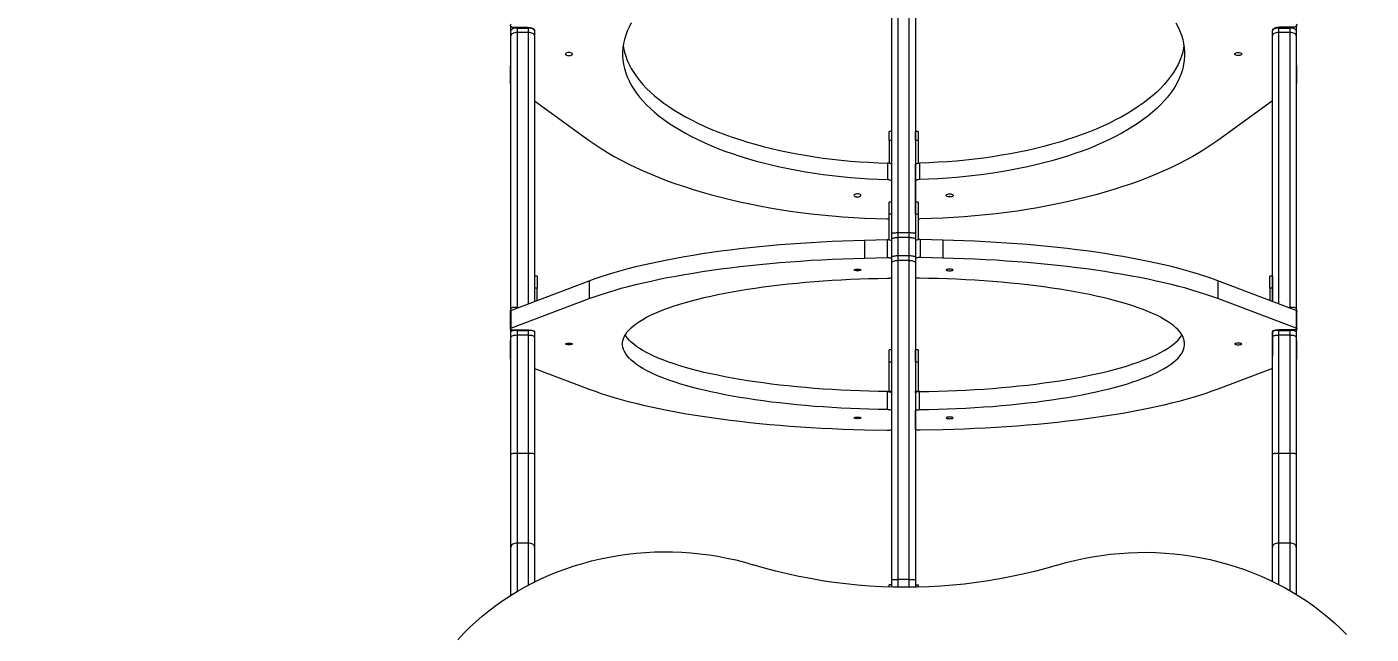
# Model space of a CAD drawing. Header units: millimetres. Extents: x -6006 to 5875, y -6399 to 6717.
# Drawn here: x -2040 to -510, y 1081 to 1773 of the extents above; entities that cross this region are included whole.
import ezdxf

# ---------------------------------------------------------------- set-up
doc = ezdxf.new("R2010")
doc.units = ezdxf.units.MM
for name, color, linetype in [('DIKOM_ОБЪЕКТ', 7, 'Continuous'), ('DIKOM_РАЗМЕР_ЗОНА', 7, 'Continuous'), ('DIKOM_РАЗМЕР_ОБЪЕКТА', 7, 'Continuous')]:
    doc.layers.add(name, color=color, linetype=linetype)
doc.styles.add('style1', font='arial.ttf', dxfattribs={"width": 0.8})
doc.dimstyles.new('1-50', dxfattribs={"dimtxt": 300, "dimasz": 200, "dimexe": 100, "dimexo": 0, "dimgap": 100, "dimtad": 0, "dimdec": 0, "dimtxsty": 'style1', "dimcen": 0, "dimclrd": 7, "dimclre": 7, "dimadec": 1, "dimazin": 2, "dimtfac": 1, "dimtdec": 0, "dimtmove": 1, "dimatfit": 3, "dimfxl": 0, "dimlwd": 25, "dimlwe": 18, "dimarcsym": 0})

# ---------------------------------------------------------------- blocks, each defined once
blk = doc.blocks.new('*D15')
at = {"layer": 'Defpoints', "color": 0, "transparency": 16777216}
for p in [(-4354.5, 4593), (3409.3, 4593), (-1328.6, -3571.9)]:
    blk.add_point(p, dxfattribs=at)
at = {"layer": 'DIKOM_РАЗМЕР_ОБЪЕКТА', "color": 7, "lineweight": 18, "transparency": 16777216}
for p, q in [((3409.3, 4593), (-4454.5, 4593)), ((-1328.6, -3571.9), (-4454.5, -3571.9))]:
    blk.add_line(p, q, dxfattribs=at)
at = {"layer": 'DIKOM_РАЗМЕР_ОБЪЕКТА', "color": 7, "lineweight": 25, "transparency": 16777216}
for p, q in [((-4354.5, 4393), (-4354.5, 968.7)), ((-4354.5, -3371.9), (-4354.5, 52.5))]:
    blk.add_line(p, q, dxfattribs=at)
at = {"layer": 'DIKOM_РАЗМЕР_ОБЪЕКТА', "color": 7, "transparency": 16777216}
for points in [[(-4387.8, 4393), (-4321.1, 4393), (-4354.5, 4593)], [(-4387.8, -3371.9), (-4321.1, -3371.9), (-4354.5, -3571.9)]]:
    blk.add_solid(points, dxfattribs=at)
at = {"layer": 'DIKOM_РАЗМЕР_ОБЪЕКТА', "color": 0, "transparency": 16777216, "insert": (-4354.5, 510.6), "char_height": 300, "attachment_point": 5, "rotation": 90, "style": 'style1'}
blk.add_mtext('8150', dxfattribs=at)
blk = doc.blocks.new('*D16')
at = {"layer": 'Defpoints', "color": 0, "transparency": 16777216}
for p in [(3934.6, 4272.9), (-3710.1, -291), (3934.6, -4791.6)]:
    blk.add_point(p, dxfattribs=at)
at = {"layer": 'DIKOM_РАЗМЕР_ОБЪЕКТА', "color": 7, "lineweight": 18, "transparency": 16777216}
for p, q in [((3934.6, 4272.9), (3934.6, -4891.6)), ((-3710.1, -291), (-3710.1, -4891.6))]:
    blk.add_line(p, q, dxfattribs=at)
at = {"layer": 'DIKOM_РАЗМЕР_ОБЪЕКТА', "color": 7, "lineweight": 25, "transparency": 16777216}
for p, q in [((-3510.1, -4791.6), (-1432.6, -4791.6)), ((3734.6, -4791.6), (-518.7, -4791.6))]:
    blk.add_line(p, q, dxfattribs=at)
at = {"layer": 'DIKOM_РАЗМЕР_ОБЪЕКТА', "color": 7, "transparency": 16777216}
for points in [[(-3510.1, -4758.3), (-3510.1, -4825), (-3710.1, -4791.6)], [(3734.6, -4758.3), (3734.6, -4825), (3934.6, -4791.6)]]:
    blk.add_solid(points, dxfattribs=at)
at = {"layer": 'DIKOM_РАЗМЕР_ОБЪЕКТА', "color": 0, "transparency": 16777216, "insert": (-975.7, -4791.6), "char_height": 300, "attachment_point": 5, "style": 'style1'}
blk.add_mtext('7650', dxfattribs=at)
blk = doc.blocks.new('*D14')
at = {"layer": 'Defpoints', "color": 0, "transparency": 16777216}
for p in [(3463.3, 6716.6), (-5809.5, -5571.9), (-1350.4, -5571.9)]:
    blk.add_point(p, dxfattribs=at)
at = {"layer": 'DIKOM_РАЗМЕР_ЗОНА', "color": 7, "lineweight": 18, "transparency": 16777216}
for p, q in [((3463.3, 6716.6), (-5909.5, 6716.6)), ((-1350.4, -5571.9), (-5909.5, -5571.9))]:
    blk.add_line(p, q, dxfattribs=at)
at = {"layer": 'DIKOM_РАЗМЕР_ЗОНА', "color": 7, "lineweight": 25, "transparency": 16777216}
for p, q in [((-5809.5, 6516.6), (-5809.5, 1149.1)), ((-5809.5, -5371.9), (-5809.5, 69.4))]:
    blk.add_line(p, q, dxfattribs=at)
at = {"layer": 'DIKOM_РАЗМЕР_ЗОНА', "color": 7, "transparency": 16777216}
for points in [[(-5842.8, 6516.6), (-5776.2, 6516.6), (-5809.5, 6716.6)], [(-5842.8, -5371.9), (-5776.2, -5371.9), (-5809.5, -5571.9)]]:
    blk.add_solid(points, dxfattribs=at)
at = {"layer": 'DIKOM_РАЗМЕР_ЗОНА', "color": 0, "transparency": 16777216, "insert": (-5809.5, 609.2), "char_height": 300, "attachment_point": 5, "rotation": 90, "style": 'style1'}
blk.add_mtext('12300', dxfattribs=at)
blk = doc.blocks.new('*D13')
at = {"layer": 'Defpoints', "color": 0, "transparency": 16777216}
for p in [(5874.9, 4901.6), (-5210.1, -1293.8), (5874.9, -6202.3)]:
    blk.add_point(p, dxfattribs=at)
at = {"layer": 'DIKOM_РАЗМЕР_ЗОНА', "color": 7, "lineweight": 18, "transparency": 16777216}
for p, q in [((5874.9, 4901.6), (5874.9, -6302.3)), ((-5210.1, -1293.8), (-5210.1, -6302.3))]:
    blk.add_line(p, q, dxfattribs=at)
at = {"layer": 'DIKOM_РАЗМЕР_ЗОНА', "color": 7, "lineweight": 25, "transparency": 16777216}
for p, q in [((-5010.1, -6202.3), (160.5, -6202.3)), ((5674.9, -6202.3), (1240.2, -6202.3))]:
    blk.add_line(p, q, dxfattribs=at)
at = {"layer": 'DIKOM_РАЗМЕР_ЗОНА', "color": 7, "transparency": 16777216}
for points in [[(-5010.1, -6169), (-5010.1, -6235.6), (-5210.1, -6202.3)], [(5674.9, -6169), (5674.9, -6235.6), (5874.9, -6202.3)]]:
    blk.add_solid(points, dxfattribs=at)
at = {"layer": 'DIKOM_РАЗМЕР_ЗОНА', "color": 0, "transparency": 16777216, "insert": (700.4, -6202.3), "char_height": 300, "attachment_point": 5, "style": 'style1'}
blk.add_mtext('11100', dxfattribs=at)

msp = doc.modelspace()

# ---------------------------------------------------------------- linework, layer by layer
at = {"layer": 'DIKOM_ОБЪЕКТ', "color": 7, "linetype": 'Continuous', "lineweight": 15}
for p, q in [((-1048.8, 1928.7), (-1048.8, 1538.4)), ((-1035.8, 1538.4), (-1035.8, 1928.7)), ((-1055.8, 1537.4), (-1055.8, 1925)), ((-1028.8, 1925), (-1028.8, 1537.4)), ((-1489.3, 1768), (-1489.3, 1773.1)), ((-1489.3, 1762.5), (-1489.3, 1768)), ((-1489.3, 1452.2), (-1489.3, 1762.5)), ((-1485.1, 1772.1), (-1470.3, 1772.1)), ((-1482.3, 1772.1), (-1482.3, 1771.1)), ((-1482.3, 1771.1), (-1482.3, 1766.1)), ((-1482.3, 1771.1), (-1469.3, 1771.1)), ((-1482.3, 1766.1), (-1482.3, 1453.3)), ((-1469.3, 1766.1), (-1482.3, 1766.1)), ((-1469.3, 1771.1), (-1469.3, 1772)), ((-1469.3, 1766.1), (-1469.3, 1771.1)), ((-1469.3, 1457.4), (-1469.3, 1766.1)), ((-1462.3, 1768), (-1462.3, 1762.5)), ((-1462.3, 1762.5), (-1462.3, 1460.1)), ((-622.4, 1768), (-622.4, 1768.5)), ((-622.4, 1714.8), (-622.4, 1768.5)), ((-622.4, 1762.5), (-622.4, 1768)), ((-622.4, 1460.1), (-622.4, 1762.5)), ((-615.4, 1772), (-615.4, 1771.1)), ((-615.4, 1771.1), (-615.4, 1766.1)), ((-615.4, 1771.1), (-602.4, 1771.1)), ((-602.4, 1766.1), (-615.4, 1766.1)), ((-615.4, 1766.1), (-615.4, 1457.4)), ((-599.6, 1772.1), (-614.4, 1772.1)), ((-602.4, 1771.1), (-602.4, 1772.1)), ((-602.4, 1766.1), (-602.4, 1771.1)), ((-602.4, 1453.3), (-602.4, 1766.1)), ((-595.4, 1773.1), (-595.4, 1768)), ((-595.4, 1768), (-595.4, 1762.5)), ((-595.4, 1762.5), (-595.4, 1452.2)), ((-1490.1, 1727.8), (-1490.1, 1709)), ((-594.6, 1709), (-594.6, 1727.8)), ((-1462.3, 1688.3), (-1400.1, 1643.2)), ((-622.4, 1688.3), (-684.6, 1643.2)), ((-1055.8, 1653.4), (-1058.8, 1653.4)), ((-1058.8, 1643.4), (-1058.8, 1653.4)), ((-1025.8, 1653.4), (-1028.8, 1653.4)), ((-1028.8, 1643.4), (-1028.8, 1653.4)), ((-1025.8, 1653.4), (-1025.8, 1643.4)), ((-1058.8, 1643.4), (-1058.8, 1617.4)), ((-1055.8, 1643.4), (-1058.8, 1643.4)), ((-1025.8, 1643.4), (-1028.8, 1643.4)), ((-1028.8, 1643.4), (-1028.8, 1615.3)), ((-1025.8, 1643.4), (-1025.8, 1617.4)), ((-1060.6, 1617.6), (-1060.6, 1598.8)), ((-1028.8, 1596.6), (-1028.8, 1615.3)), ((-1024.1, 1617.6), (-1024.1, 1598.8)), ((-1028.8, 1573.2), (-1028.8, 1596.6)), ((-1055.8, 1573.2), (-1058.8, 1573.2)), ((-1058.8, 1559.5), (-1058.8, 1573.2)), ((-1025.8, 1573.2), (-1028.8, 1573.2)), ((-1028.8, 1559.5), (-1028.8, 1573.2)), ((-1025.8, 1573.2), (-1025.8, 1559.5)), ((-1087, 1554.9), (-1061.1, 1554)), ((-1058.8, 1530.3), (-1058.8, 1559.5)), ((-1055.8, 1559.5), (-1058.8, 1559.5)), ((-1028.8, 1559.5), (-1028.8, 1529.2)), ((-1025.8, 1559.5), (-1028.8, 1559.5)), ((-1025.8, 1559.5), (-1025.8, 1530.3)), ((-997.7, 1554.9), (-1023.6, 1554)), ((-1087, 1529.9), (-1061.1, 1530.4)), ((-1061.1, 1530.4), (-1061.1, 1509.9)), ((-1055.8, 1531.2), (-1055.8, 1537.4)), ((-1055.8, 1510.6), (-1055.8, 1531.2)), ((-1048.8, 1538.4), (-1048.8, 1532.8)), ((-1048.8, 1538.4), (-1035.8, 1538.4)), ((-1048.8, 1532.8), (-1048.8, 1512.2)), ((-1035.8, 1532.8), (-1048.8, 1532.8)), ((-1035.8, 1532.8), (-1035.8, 1538.4)), ((-1035.8, 1512.2), (-1035.8, 1532.8)), ((-1028.8, 1537.4), (-1028.8, 1531.2)), ((-1028.8, 1531.2), (-1028.8, 1510.6)), ((-1023.6, 1530.4), (-1023.6, 1509.9)), ((-997.7, 1529.9), (-1023.6, 1530.4)), ((-1087, 1529.9), (-1087, 1509.5)), ((-1028.8, 1529.2), (-1028.8, 1508.8)), ((-997.7, 1529.9), (-997.7, 1509.5)), ((-1087, 1509.5), (-1061.1, 1509.9)), ((-1055.8, 1504.4), (-1055.8, 1510.6)), ((-1055.8, 1143.9), (-1055.8, 1504.4)), ((-1048.8, 1512.2), (-1048.8, 1506.7)), ((-1048.8, 1512.2), (-1035.8, 1512.2)), ((-1048.8, 1506.7), (-1048.8, 1143.6)), ((-1035.8, 1506.7), (-1048.8, 1506.7)), ((-1035.8, 1506.7), (-1035.8, 1512.2)), ((-1035.8, 1143.6), (-1035.8, 1506.7)), ((-1028.8, 1510.6), (-1028.8, 1504.4)), ((-1028.8, 1508.8), (-1028.8, 1487.7)), ((-1028.8, 1504.4), (-1028.8, 1143.9)), ((-997.7, 1509.5), (-1023.6, 1509.9)), ((-1459.3, 1489), (-1462.3, 1489)), ((-1459.3, 1489), (-1459.3, 1475.3)), ((-622.4, 1489), (-625.4, 1489)), ((-625.4, 1475.3), (-625.4, 1489)), ((-622.4, 1489), (-622.4, 1475.3)), ((-1489.3, 1449.9), (-1400.1, 1483.7)), ((-1459.3, 1475.3), (-1462.3, 1475.3)), ((-1459.3, 1461.2), (-1459.3, 1475.3)), ((-1400.1, 1483.7), (-1400.1, 1463.3)), ((-684.6, 1483.7), (-684.6, 1463.3)), ((-595.4, 1449.9), (-684.6, 1483.7)), ((-625.4, 1475.3), (-625.4, 1461.2)), ((-622.4, 1475.3), (-625.4, 1475.3)), ((-622.4, 1475.3), (-622.4, 1460.1)), ((-1489.3, 1429.5), (-1400.1, 1463.3)), ((-595.4, 1429.5), (-684.6, 1463.3)), ((-1490.1, 1449.2), (-1490.1, 1428.8)), ((-1489.3, 1449.9), (-1489.3, 1452.2)), ((-1489.3, 1449.9), (-1489.3, 1429.5)), ((-1482.3, 1453.3), (-1482.3, 1452.5)), ((-1482.3, 1453.3), (-1480.2, 1453.3)), ((-604.5, 1453.3), (-602.4, 1453.3)), ((-602.4, 1452.5), (-602.4, 1453.3)), ((-595.4, 1452.2), (-595.4, 1449.9)), ((-595.4, 1449.9), (-595.4, 1429.5)), ((-594.6, 1428.8), (-594.6, 1449.2)), ((-1489.3, 1425.5), (-1489.3, 1428.2)), ((-1489.3, 1419.4), (-1489.3, 1425.5)), ((-1485.1, 1427.7), (-1470.3, 1427.7)), ((-1482.3, 1427.7), (-1482.3, 1427.1)), ((-1482.3, 1427.1), (-1482.3, 1421.6)), ((-1482.3, 1427.1), (-1469.3, 1427.1)), ((-1469.3, 1427.1), (-1469.3, 1427.6)), ((-1469.3, 1421.6), (-1469.3, 1427.1)), ((-1462.3, 1425.5), (-1462.3, 1419.4)), ((-622.4, 1425.5), (-622.4, 1425.8)), ((-622.4, 1425.8), (-622.4, 1397.7)), ((-622.4, 1419.4), (-622.4, 1425.5)), ((-615.4, 1427.6), (-615.4, 1427.1)), ((-615.4, 1427.1), (-615.4, 1421.6)), ((-615.4, 1427.1), (-602.4, 1427.1)), ((-599.6, 1427.7), (-614.4, 1427.7)), ((-602.4, 1427.1), (-602.4, 1427.7)), ((-602.4, 1421.6), (-602.4, 1427.1)), ((-595.4, 1428.2), (-595.4, 1425.5)), ((-595.4, 1425.5), (-595.4, 1419.4)), ((-1490.1, 1415.1), (-1490.1, 1394.7)), ((-1489.3, 1286.1), (-1489.3, 1419.4)), ((-1482.3, 1421.6), (-1482.3, 1287.2)), ((-1469.3, 1421.6), (-1482.3, 1421.6)), ((-1469.3, 1287.2), (-1469.3, 1421.6)), ((-1462.3, 1419.4), (-1462.3, 1286.1)), ((-622.4, 1286.1), (-622.4, 1419.4)), ((-615.4, 1421.6), (-615.4, 1287.2)), ((-602.4, 1421.6), (-615.4, 1421.6)), ((-602.4, 1287.2), (-602.4, 1421.6)), ((-595.4, 1419.4), (-595.4, 1286.1)), ((-594.6, 1394.7), (-594.6, 1415.1)), ((-1055.8, 1404.9), (-1058.8, 1404.9)), ((-1058.8, 1391.1), (-1058.8, 1404.9)), ((-1025.8, 1404.9), (-1028.8, 1404.9)), ((-1028.8, 1391.1), (-1028.8, 1404.9)), ((-1025.8, 1404.9), (-1025.8, 1391.1)), ((-1462.3, 1383.8), (-1400.1, 1360.2)), ((-1058.8, 1358), (-1058.8, 1391.1)), ((-1055.8, 1391.1), (-1058.8, 1391.1)), ((-1028.8, 1391.1), (-1028.8, 1358)), ((-1025.8, 1391.1), (-1028.8, 1391.1)), ((-1025.8, 1391.1), (-1025.8, 1358)), ((-622.4, 1383.8), (-684.6, 1360.2)), ((-1060.6, 1337), (-1060.6, 1357.4)), ((-1058.8, 1358), (-1055.8, 1358)), ((-1028.8, 1358), (-1025.8, 1358)), ((-1028.8, 1356.2), (-1028.8, 1358)), ((-1028.8, 1356.2), (-1028.8, 1335.8)), ((-1024.1, 1337), (-1024.1, 1357.4)), ((-1028.8, 1314.7), (-1028.8, 1335.8)), ((-1087, 1314), (-1061.1, 1313.5)), ((-997.7, 1314), (-1023.6, 1313.5)), ((-1489.3, 1180.6), (-1489.3, 1286.1)), ((-1482.3, 1287.2), (-1482.3, 1185)), ((-1469.3, 1287.2), (-1482.3, 1287.2)), ((-1469.3, 1185), (-1469.3, 1287.2)), ((-1462.3, 1286.1), (-1462.3, 1180.6)), ((-622.4, 1180.6), (-622.4, 1286.1)), ((-602.4, 1287.2), (-615.4, 1287.2)), ((-615.4, 1287.2), (-615.4, 1185)), ((-602.4, 1185), (-602.4, 1287.2)), ((-595.4, 1286.1), (-595.4, 1180.6)), ((-1489.3, 1125.7), (-1489.3, 1180.6)), ((-1469.3, 1185), (-1482.3, 1185)), ((-1482.3, 1185), (-1482.3, 1130)), ((-1469.3, 1137.2), (-1469.3, 1185)), ((-1462.3, 1180.6), (-1462.3, 1140.8)), ((-622.4, 1141.6), (-622.4, 1180.6)), ((-602.4, 1185), (-615.4, 1185)), ((-615.4, 1185), (-615.4, 1138.1)), ((-602.4, 1131), (-602.4, 1185)), ((-595.4, 1180.6), (-595.4, 1126.8)), ((-1055.8, 1137.5), (-1058.8, 1137.5)), ((-1058.8, 1135.1), (-1058.8, 1137.5)), ((-1055.8, 1135), (-1055.8, 1143.9)), ((-1035.8, 1143.6), (-1048.8, 1143.6)), ((-1048.8, 1143.6), (-1048.8, 1134.8)), ((-1035.8, 1134.8), (-1035.8, 1143.6)), ((-1028.8, 1143.9), (-1028.8, 1134.9)), ((-1028.8, 1137.5), (-1025.8, 1137.5)), ((-1025.8, 1137.5), (-1025.8, 1134.9))]:
    msp.add_line(p, q, dxfattribs=at)
at = {"layer": 'DIKOM_ОБЪЕКТ', "color": 7, "linetype": 'Continuous', "lineweight": 15, "flags": 128}
for points in [[(-1489.3, 1775.5), (-1489.9, 1775), (-1490.1, 1774.4), (-1490, 1773.8), (-1489.5, 1773.2), (-1488.7, 1772.8), (-1487.7, 1772.4), (-1486.4, 1772.1), (-1485.1, 1772.1)], [(-1352.3, 1777), (-1354.8, 1772.4), (-1356.9, 1767.7), (-1358.6, 1763), (-1360.1, 1758.3), (-1361.1, 1753.5), (-1361.8, 1748.8), (-1362.2, 1744), (-1362.2, 1739.3), (-1361.8, 1734.5), (-1361.1, 1729.8), (-1360.1, 1725), (-1358.6, 1720.3), (-1356.9, 1715.6), (-1354.8, 1711), (-1352.3, 1706.3), (-1349.5, 1701.7), (-1346.4, 1697.2), (-1342.9, 1692.7), (-1339.1, 1688.2), (-1335, 1683.9), (-1330.5, 1679.5), (-1325.7, 1675.3), (-1320.6, 1671.1), (-1315.2, 1667), (-1309.5, 1663), (-1303.5, 1659.1), (-1297.2, 1655.2), (-1290.7, 1651.5), (-1283.8, 1647.8), (-1276.7, 1644.3), (-1269.3, 1640.9), (-1261.7, 1637.5), (-1253.9, 1634.3), (-1245.8, 1631.2), (-1237.4, 1628.3), (-1228.9, 1625.4), (-1220.1, 1622.7), (-1211.2, 1620.1), (-1202.1, 1617.7), (-1192.8, 1615.4), (-1183.3, 1613.2), (-1173.6, 1611.2), (-1163.9, 1609.3), (-1154, 1607.6), (-1143.9, 1606), (-1133.8, 1604.5), (-1123.5, 1603.3), (-1113.2, 1602.1), (-1102.8, 1601.1), (-1092.3, 1600.3), (-1081.8, 1599.7), (-1071.2, 1599.1), (-1060.6, 1598.8)], [(-732.4, 1777), (-729.9, 1772.4), (-727.8, 1767.7), (-726, 1763), (-724.6, 1758.3), (-723.6, 1753.5), (-722.9, 1748.8), (-722.5, 1744), (-722.5, 1739.3), (-722.9, 1734.5), (-723.6, 1729.8), (-724.6, 1725), (-726, 1720.3), (-727.8, 1715.6), (-729.9, 1711), (-732.4, 1706.3), (-735.2, 1701.7), (-738.3, 1697.2), (-741.8, 1692.7), (-745.6, 1688.2), (-749.7, 1683.9), (-754.2, 1679.5), (-759, 1675.3), (-764.1, 1671.1), (-769.5, 1667), (-775.2, 1663), (-781.2, 1659.1), (-787.5, 1655.2), (-794, 1651.5), (-800.9, 1647.8), (-808, 1644.3), (-815.4, 1640.9), (-823, 1637.5), (-830.8, 1634.3), (-838.9, 1631.2), (-847.3, 1628.3), (-855.8, 1625.4), (-864.6, 1622.7), (-873.5, 1620.1), (-882.6, 1617.7), (-891.9, 1615.4), (-901.4, 1613.2), (-911, 1611.2), (-920.8, 1609.3), (-930.7, 1607.6), (-940.8, 1606), (-950.9, 1604.5), (-961.2, 1603.3), (-971.5, 1602.1), (-981.9, 1601.1), (-992.4, 1600.3), (-1002.9, 1599.7), (-1013.5, 1599.1), (-1024.1, 1598.8)], [(-595.4, 1775.5), (-594.8, 1775), (-594.6, 1774.4), (-594.7, 1773.8), (-595.2, 1773.2), (-596, 1772.8), (-597, 1772.4), (-598.3, 1772.1), (-599.6, 1772.1)], [(-1482.3, 1771.1), (-1483.7, 1771.1), (-1485, 1770.9), (-1486.2, 1770.6), (-1487.3, 1770.2), (-1488.1, 1769.7), (-1488.8, 1769.2), (-1489.2, 1768.6), (-1489.3, 1768)], [(-1482.3, 1766.1), (-1483.7, 1766), (-1485, 1765.8), (-1486.2, 1765.5), (-1487.3, 1765), (-1488.1, 1764.5), (-1488.8, 1763.9), (-1489.2, 1763.2), (-1489.3, 1762.5)], [(-1470.3, 1772.1), (-1468.8, 1772), (-1467.3, 1771.8), (-1465.9, 1771.5), (-1464.7, 1771), (-1463.7, 1770.5), (-1462.9, 1769.9), (-1462.5, 1769.2), (-1462.3, 1768.5)], [(-1462.3, 1768), (-1462.5, 1768.6), (-1462.9, 1769.2), (-1463.5, 1769.7), (-1464.4, 1770.2), (-1465.4, 1770.6), (-1466.6, 1770.9), (-1468, 1771.1), (-1469.3, 1771.1)], [(-1462.3, 1762.5), (-1462.5, 1763.2), (-1462.9, 1763.9), (-1463.5, 1764.5), (-1464.4, 1765), (-1465.4, 1765.5), (-1466.6, 1765.8), (-1468, 1766), (-1469.3, 1766.1)], [(-614.4, 1772.1), (-615.9, 1772), (-617.4, 1771.8), (-618.8, 1771.5), (-620, 1771), (-621, 1770.5), (-621.8, 1769.9), (-622.2, 1769.2), (-622.4, 1768.5)], [(-615.4, 1771.1), (-616.7, 1771.1), (-618, 1770.9), (-619.3, 1770.6), (-620.3, 1770.2), (-621.2, 1769.7), (-621.8, 1769.2), (-622.2, 1768.6), (-622.4, 1768)], [(-615.4, 1766.1), (-616.7, 1766), (-618, 1765.8), (-619.3, 1765.5), (-620.3, 1765), (-621.2, 1764.5), (-621.8, 1763.9), (-622.2, 1763.2), (-622.4, 1762.5)], [(-595.4, 1768), (-595.5, 1768.6), (-595.9, 1769.2), (-596.5, 1769.7), (-597.4, 1770.2), (-598.5, 1770.6), (-599.7, 1770.9), (-601, 1771.1), (-602.4, 1771.1)], [(-595.4, 1762.5), (-595.5, 1763.2), (-595.9, 1763.9), (-596.5, 1764.5), (-597.4, 1765), (-598.5, 1765.5), (-599.7, 1765.8), (-601, 1766), (-602.4, 1766.1)], [(-1361.5, 1751.1), (-1361.1, 1748.6), (-1360.1, 1743.8), (-1358.6, 1739.1), (-1356.9, 1734.4), (-1354.8, 1729.7), (-1352.3, 1725.1), (-1349.5, 1720.5), (-1346.4, 1716), (-1342.9, 1711.5), (-1339.1, 1707), (-1335, 1702.6), (-1330.5, 1698.3), (-1325.7, 1694.1), (-1320.6, 1689.9), (-1315.2, 1685.8), (-1309.5, 1681.8), (-1303.5, 1677.8), (-1297.2, 1674), (-1290.7, 1670.3), (-1283.8, 1666.6), (-1276.7, 1663.1), (-1269.3, 1659.6), (-1261.7, 1656.3), (-1253.9, 1653.1), (-1245.8, 1650), (-1237.4, 1647.1), (-1228.9, 1644.2), (-1220.1, 1641.5), (-1211.2, 1638.9), (-1202.1, 1636.5), (-1192.8, 1634.2), (-1183.3, 1632), (-1173.6, 1630), (-1163.9, 1628.1), (-1154, 1626.4), (-1143.9, 1624.8), (-1133.8, 1623.3), (-1123.5, 1622), (-1113.2, 1620.9), (-1102.8, 1619.9), (-1092.3, 1619.1), (-1081.8, 1618.4), (-1071.2, 1617.9), (-1060.6, 1617.6)], [(-723.2, 1751.1), (-723.6, 1748.6), (-724.6, 1743.8), (-726, 1739.1), (-727.8, 1734.4), (-729.9, 1729.7), (-732.4, 1725.1), (-735.2, 1720.5), (-738.3, 1716), (-741.8, 1711.5), (-745.6, 1707), (-749.7, 1702.6), (-754.2, 1698.3), (-759, 1694.1), (-764.1, 1689.9), (-769.5, 1685.8), (-775.2, 1681.8), (-781.2, 1677.8), (-787.5, 1674), (-794, 1670.3), (-800.9, 1666.6), (-808, 1663.1), (-815.4, 1659.6), (-823, 1656.3), (-830.8, 1653.1), (-838.9, 1650), (-847.3, 1647.1), (-855.8, 1644.2), (-864.6, 1641.5), (-873.5, 1638.9), (-882.6, 1636.5), (-891.9, 1634.2), (-901.4, 1632), (-911, 1630), (-920.8, 1628.1), (-930.7, 1626.4), (-940.8, 1624.8), (-950.9, 1623.3), (-961.2, 1622), (-971.5, 1620.9), (-981.9, 1619.9), (-992.4, 1619.1), (-1002.9, 1618.4), (-1013.5, 1617.9), (-1024.1, 1617.6)], [(-1423.3, 1743.4), (-1424.5, 1743.4), (-1425.6, 1743.1), (-1426.5, 1742.8), (-1427, 1742.3), (-1427.3, 1741.8), (-1427.2, 1741.3), (-1426.8, 1740.8), (-1426, 1740.3), (-1425.1, 1740), (-1423.9, 1739.9), (-1422.7, 1739.9), (-1421.6, 1740), (-1420.6, 1740.3), (-1419.9, 1740.8), (-1419.4, 1741.3), (-1419.3, 1741.8), (-1419.6, 1742.3), (-1420.2, 1742.8), (-1421.1, 1743.1), (-1422.1, 1743.4), (-1423.3, 1743.4)], [(-661.4, 1743.4), (-660.2, 1743.4), (-659.1, 1743.1), (-658.2, 1742.8), (-657.6, 1742.3), (-657.4, 1741.8), (-657.5, 1741.3), (-657.9, 1740.8), (-658.6, 1740.3), (-659.6, 1740), (-660.8, 1739.9), (-662, 1739.9), (-663.1, 1740), (-664.1, 1740.3), (-664.8, 1740.8), (-665.3, 1741.3), (-665.4, 1741.8), (-665.1, 1742.3), (-664.5, 1742.8), (-663.6, 1743.1), (-662.5, 1743.4), (-661.4, 1743.4)], [(-1489.3, 1707.8), (-1489.9, 1708.3), (-1490.1, 1708.9), (-1490, 1709.5), (-1489.5, 1710.1), (-1489.3, 1710.2)], [(-595.4, 1707.8), (-594.8, 1708.3), (-594.6, 1708.9), (-594.7, 1709.5), (-595.2, 1710.1), (-595.4, 1710.2)], [(-1400.1, 1643.2), (-1393.4, 1638.6), (-1386.5, 1634), (-1379.2, 1629.5), (-1371.7, 1625.2), (-1363.8, 1620.9), (-1355.7, 1616.7), (-1347.3, 1612.6), (-1338.7, 1608.7), (-1329.8, 1604.8), (-1320.7, 1601.1), (-1311.3, 1597.5), (-1301.7, 1594.1), (-1291.9, 1590.7), (-1281.8, 1587.5), (-1271.5, 1584.4), (-1261.1, 1581.4), (-1250.4, 1578.6), (-1239.6, 1576), (-1228.6, 1573.4), (-1217.5, 1571.1), (-1206.2, 1568.8), (-1194.7, 1566.7), (-1183.1, 1564.8), (-1171.4, 1563), (-1159.6, 1561.4), (-1147.7, 1559.9), (-1135.7, 1558.6), (-1123.6, 1557.4), (-1111.5, 1556.4), (-1099.3, 1555.6), (-1087, 1554.9)], [(-684.6, 1643.2), (-691.3, 1638.6), (-698.2, 1634), (-705.5, 1629.5), (-713, 1625.2), (-720.9, 1620.9), (-729, 1616.7), (-737.3, 1612.6), (-746, 1608.7), (-754.9, 1604.8), (-764, 1601.1), (-773.4, 1597.5), (-783, 1594.1), (-792.8, 1590.7), (-802.9, 1587.5), (-813.1, 1584.4), (-823.6, 1581.4), (-834.2, 1578.6), (-845.1, 1576), (-856.1, 1573.4), (-867.2, 1571.1), (-878.5, 1568.8), (-890, 1566.7), (-901.5, 1564.8), (-913.2, 1563), (-925.1, 1561.4), (-937, 1559.9), (-949, 1558.6), (-961.1, 1557.4), (-973.2, 1556.4), (-985.4, 1555.6), (-997.7, 1554.9)], [(-1055.8, 1615.3), (-1055.9, 1615.8), (-1056.2, 1616.2), (-1056.6, 1616.6), (-1057.2, 1616.9), (-1057.9, 1617.2), (-1058.7, 1617.4), (-1059.6, 1617.5), (-1060.6, 1617.6)], [(-1028.8, 1615.3), (-1028.8, 1615.8), (-1028.5, 1616.2), (-1028.1, 1616.6), (-1027.5, 1616.9), (-1026.8, 1617.2), (-1026, 1617.4), (-1025.1, 1617.5), (-1024.1, 1617.6)], [(-1060.6, 1598.8), (-1059.6, 1598.7), (-1058.7, 1598.6), (-1057.9, 1598.4), (-1057.2, 1598.1), (-1056.6, 1597.8), (-1056.2, 1597.4), (-1055.9, 1597), (-1055.8, 1596.6)], [(-1024.1, 1598.8), (-1025.1, 1598.7), (-1026, 1598.6), (-1026.8, 1598.4), (-1027.5, 1598.1), (-1028.1, 1597.8), (-1028.5, 1597.4), (-1028.8, 1597), (-1028.8, 1596.6)], [(-1094.8, 1582.6), (-1096, 1582.5), (-1097.1, 1582.3), (-1098, 1581.9), (-1098.6, 1581.5), (-1098.8, 1580.9), (-1098.7, 1580.4), (-1098.3, 1579.9), (-1097.6, 1579.5), (-1096.6, 1579.2), (-1095.4, 1579), (-1094.2, 1579), (-1093.1, 1579.2), (-1092.1, 1579.5), (-1091.4, 1579.9), (-1090.9, 1580.4), (-1090.9, 1580.9), (-1091.1, 1581.5), (-1091.7, 1581.9), (-1092.6, 1582.3), (-1093.7, 1582.5), (-1094.8, 1582.6)], [(-989.8, 1582.6), (-988.7, 1582.5), (-987.6, 1582.3), (-986.7, 1581.9), (-986.1, 1581.5), (-985.9, 1580.9), (-985.9, 1580.4), (-986.4, 1579.9), (-987.1, 1579.5), (-988.1, 1579.2), (-989.2, 1579), (-990.4, 1579), (-991.6, 1579.2), (-992.6, 1579.5), (-993.3, 1579.9), (-993.7, 1580.4), (-993.8, 1580.9), (-993.6, 1581.5), (-993, 1581.9), (-992.1, 1582.3), (-991, 1582.5), (-989.8, 1582.6)], [(-1061.1, 1530.4), (-1060.1, 1530.4), (-1059.1, 1530.3), (-1058.2, 1530.2), (-1057.4, 1530), (-1056.7, 1529.9), (-1056.2, 1529.7), (-1055.9, 1529.4), (-1055.8, 1529.2)], [(-1055.8, 1537.4), (-1055.7, 1537.6), (-1055.3, 1537.8), (-1054.7, 1538), (-1053.8, 1538.1), (-1052.7, 1538.3), (-1051.5, 1538.3), (-1050.2, 1538.4), (-1048.8, 1538.4)], [(-1055.8, 1531.2), (-1055.7, 1531.5), (-1055.3, 1531.8), (-1054.7, 1532.1), (-1053.8, 1532.3), (-1052.7, 1532.5), (-1051.5, 1532.7), (-1050.2, 1532.8), (-1048.8, 1532.8)], [(-1035.8, 1538.4), (-1034.5, 1538.4), (-1033.2, 1538.3), (-1032, 1538.3), (-1030.9, 1538.1), (-1030, 1538), (-1029.4, 1537.8), (-1029, 1537.6), (-1028.8, 1537.4)], [(-1035.8, 1532.8), (-1034.5, 1532.8), (-1033.2, 1532.7), (-1032, 1532.5), (-1030.9, 1532.3), (-1030, 1532.1), (-1029.4, 1531.8), (-1029, 1531.5), (-1028.8, 1531.2)], [(-1023.6, 1530.4), (-1024.6, 1530.4), (-1025.6, 1530.3), (-1026.5, 1530.2), (-1027.3, 1530), (-1028, 1529.9), (-1028.4, 1529.7), (-1028.7, 1529.4), (-1028.8, 1529.2)], [(-1400.1, 1483.7), (-1393.4, 1486.1), (-1386.5, 1488.5), (-1379.2, 1490.8), (-1371.7, 1493.1), (-1363.8, 1495.4), (-1355.7, 1497.6), (-1347.3, 1499.7), (-1338.7, 1501.8), (-1329.8, 1503.8), (-1320.7, 1505.7), (-1311.3, 1507.6), (-1301.7, 1509.4), (-1291.9, 1511.2), (-1281.8, 1512.9), (-1271.5, 1514.5), (-1261.1, 1516), (-1250.4, 1517.5), (-1239.6, 1518.9), (-1228.6, 1520.2), (-1217.5, 1521.5), (-1206.2, 1522.6), (-1194.7, 1523.7), (-1183.1, 1524.7), (-1171.4, 1525.7), (-1159.6, 1526.5), (-1147.7, 1527.3), (-1135.7, 1528), (-1123.6, 1528.6), (-1111.5, 1529.1), (-1099.3, 1529.5), (-1087, 1529.9)], [(-684.6, 1483.7), (-691.3, 1486.1), (-698.2, 1488.5), (-705.5, 1490.8), (-713, 1493.1), (-720.9, 1495.4), (-729, 1497.6), (-737.3, 1499.7), (-746, 1501.8), (-754.9, 1503.8), (-764, 1505.7), (-773.4, 1507.6), (-783, 1509.4), (-792.8, 1511.2), (-802.9, 1512.9), (-813.1, 1514.5), (-823.6, 1516), (-834.2, 1517.5), (-845.1, 1518.9), (-856.1, 1520.2), (-867.2, 1521.5), (-878.5, 1522.6), (-890, 1523.7), (-901.5, 1524.7), (-913.2, 1525.7), (-925.1, 1526.5), (-937, 1527.3), (-949, 1528), (-961.1, 1528.6), (-973.2, 1529.1), (-985.4, 1529.5), (-997.7, 1529.9)], [(-1400.1, 1463.3), (-1393.4, 1465.7), (-1386.5, 1468.1), (-1379.2, 1470.4), (-1371.7, 1472.7), (-1363.8, 1475), (-1355.7, 1477.1), (-1347.3, 1479.3), (-1338.7, 1481.3), (-1329.8, 1483.3), (-1320.7, 1485.3), (-1311.3, 1487.2), (-1301.7, 1489), (-1291.9, 1490.8), (-1281.8, 1492.4), (-1271.5, 1494.1), (-1261.1, 1495.6), (-1250.4, 1497.1), (-1239.6, 1498.5), (-1228.6, 1499.8), (-1217.5, 1501), (-1206.2, 1502.2), (-1194.7, 1503.3), (-1183.1, 1504.3), (-1171.4, 1505.2), (-1159.6, 1506.1), (-1147.7, 1506.9), (-1135.7, 1507.6), (-1123.6, 1508.2), (-1111.5, 1508.7), (-1099.3, 1509.1), (-1087, 1509.5)], [(-1061.1, 1509.9), (-1060.1, 1509.9), (-1059.1, 1509.9), (-1058.2, 1509.8), (-1057.4, 1509.6), (-1056.7, 1509.4), (-1056.2, 1509.2), (-1055.9, 1509), (-1055.8, 1508.8)], [(-1055.8, 1510.6), (-1055.7, 1510.9), (-1055.3, 1511.2), (-1054.7, 1511.5), (-1053.8, 1511.7), (-1052.7, 1511.9), (-1051.5, 1512.1), (-1050.2, 1512.2), (-1048.8, 1512.2)], [(-1055.8, 1504.4), (-1055.7, 1504.9), (-1055.3, 1505.3), (-1054.7, 1505.7), (-1053.8, 1506), (-1052.7, 1506.3), (-1051.5, 1506.5), (-1050.2, 1506.7), (-1048.8, 1506.7)], [(-1035.8, 1512.2), (-1034.5, 1512.2), (-1033.2, 1512.1), (-1032, 1511.9), (-1030.9, 1511.7), (-1030, 1511.5), (-1029.4, 1511.2), (-1029, 1510.9), (-1028.8, 1510.6)], [(-1035.8, 1506.7), (-1034.5, 1506.7), (-1033.2, 1506.5), (-1032, 1506.3), (-1030.9, 1506), (-1030, 1505.7), (-1029.4, 1505.3), (-1029, 1504.9), (-1028.8, 1504.4)], [(-1023.6, 1509.9), (-1024.6, 1509.9), (-1025.6, 1509.9), (-1026.5, 1509.8), (-1027.3, 1509.6), (-1028, 1509.4), (-1028.4, 1509.2), (-1028.7, 1509), (-1028.8, 1508.8)], [(-684.6, 1463.3), (-691.3, 1465.7), (-698.2, 1468.1), (-705.5, 1470.4), (-713, 1472.7), (-720.9, 1475), (-729, 1477.1), (-737.3, 1479.3), (-746, 1481.3), (-754.9, 1483.3), (-764, 1485.3), (-773.4, 1487.2), (-783, 1489), (-792.8, 1490.8), (-802.9, 1492.4), (-813.1, 1494.1), (-823.6, 1495.6), (-834.2, 1497.1), (-845.1, 1498.5), (-856.1, 1499.8), (-867.2, 1501), (-878.5, 1502.2), (-890, 1503.3), (-901.5, 1504.3), (-913.2, 1505.2), (-925.1, 1506.1), (-937, 1506.9), (-949, 1507.6), (-961.1, 1508.2), (-973.2, 1508.7), (-985.4, 1509.1), (-997.7, 1509.5)], [(-1060.6, 1337), (-1071.2, 1337.2), (-1081.8, 1337.4), (-1092.3, 1337.8), (-1102.8, 1338.2), (-1113.2, 1338.7), (-1123.5, 1339.3), (-1133.8, 1340), (-1143.9, 1340.7), (-1154, 1341.6), (-1163.9, 1342.5), (-1173.6, 1343.5), (-1183.3, 1344.5), (-1192.8, 1345.6), (-1202.1, 1346.9), (-1211.2, 1348.1), (-1220.1, 1349.5), (-1228.9, 1350.9), (-1237.4, 1352.4), (-1245.8, 1353.9), (-1253.9, 1355.6), (-1261.7, 1357.2), (-1269.3, 1359), (-1276.7, 1360.8), (-1283.8, 1362.6), (-1290.7, 1364.5), (-1297.2, 1366.5), (-1303.5, 1368.5), (-1309.5, 1370.6), (-1315.2, 1372.7), (-1320.6, 1374.8), (-1325.7, 1377), (-1330.5, 1379.2), (-1335, 1381.5), (-1339.1, 1383.8), (-1342.9, 1386.1), (-1346.4, 1388.5), (-1349.5, 1390.8), (-1352.3, 1393.3), (-1354.8, 1395.7), (-1356.9, 1398.1), (-1358.6, 1400.6), (-1360.1, 1403), (-1361.1, 1405.5), (-1361.8, 1408), (-1362.2, 1410.5), (-1362.2, 1413), (-1361.8, 1415.5), (-1361.1, 1418), (-1360.1, 1420.4), (-1358.6, 1422.9), (-1356.9, 1425.4), (-1354.8, 1427.8), (-1352.3, 1430.2), (-1349.5, 1432.6), (-1346.4, 1435), (-1342.9, 1437.4), (-1339.1, 1439.7), (-1335, 1442), (-1330.5, 1444.3), (-1325.7, 1446.5), (-1320.6, 1448.7), (-1315.2, 1450.8), (-1309.5, 1452.9), (-1303.5, 1455), (-1297.2, 1457), (-1290.7, 1458.9), (-1283.8, 1460.9), (-1276.7, 1462.7), (-1269.3, 1464.5), (-1261.7, 1466.2), (-1253.9, 1467.9), (-1245.8, 1469.5), (-1237.4, 1471.1), (-1228.9, 1472.6), (-1220.1, 1474), (-1211.2, 1475.3), (-1202.1, 1476.6), (-1192.8, 1477.8), (-1183.3, 1479), (-1173.6, 1480), (-1163.9, 1481), (-1154, 1481.9), (-1143.9, 1482.8), (-1133.8, 1483.5), (-1123.5, 1484.2), (-1113.2, 1484.8), (-1102.8, 1485.3), (-1092.3, 1485.7), (-1081.8, 1486.1), (-1071.2, 1486.3), (-1060.6, 1486.5)], [(-1094.8, 1495), (-1096, 1495), (-1097.1, 1495.2), (-1098, 1495.4), (-1098.6, 1495.6), (-1098.8, 1495.9), (-1098.7, 1496.1), (-1098.3, 1496.4), (-1097.6, 1496.6), (-1096.6, 1496.8), (-1095.4, 1496.9), (-1094.2, 1496.9), (-1093.1, 1496.8), (-1092.1, 1496.6), (-1091.4, 1496.4), (-1090.9, 1496.1), (-1090.9, 1495.9), (-1091.1, 1495.6), (-1091.7, 1495.4), (-1092.6, 1495.2), (-1093.7, 1495), (-1094.8, 1495)], [(-1060.6, 1486.5), (-1059.6, 1486.6), (-1058.7, 1486.6), (-1057.9, 1486.7), (-1057.2, 1486.9), (-1056.6, 1487.1), (-1056.2, 1487.3), (-1055.9, 1487.5), (-1055.8, 1487.7)], [(-1024.1, 1486.5), (-1025.1, 1486.6), (-1026, 1486.6), (-1026.8, 1486.7), (-1027.5, 1486.9), (-1028.1, 1487.1), (-1028.5, 1487.3), (-1028.8, 1487.5), (-1028.8, 1487.7)], [(-1024.1, 1337), (-1013.5, 1337.2), (-1002.9, 1337.4), (-992.4, 1337.8), (-981.9, 1338.2), (-971.5, 1338.7), (-961.2, 1339.3), (-950.9, 1340), (-940.8, 1340.7), (-930.7, 1341.6), (-920.8, 1342.5), (-911, 1343.5), (-901.4, 1344.5), (-891.9, 1345.6), (-882.6, 1346.9), (-873.5, 1348.1), (-864.6, 1349.5), (-855.8, 1350.9), (-847.3, 1352.4), (-838.9, 1353.9), (-830.8, 1355.6), (-823, 1357.2), (-815.4, 1359), (-808, 1360.8), (-800.9, 1362.6), (-794, 1364.5), (-787.5, 1366.5), (-781.2, 1368.5), (-775.2, 1370.6), (-769.5, 1372.7), (-764.1, 1374.8), (-759, 1377), (-754.2, 1379.2), (-749.7, 1381.5), (-745.6, 1383.8), (-741.8, 1386.1), (-738.3, 1388.5), (-735.2, 1390.8), (-732.4, 1393.3), (-729.9, 1395.7), (-727.8, 1398.1), (-726, 1400.6), (-724.6, 1403), (-723.6, 1405.5), (-722.9, 1408), (-722.5, 1410.5), (-722.5, 1413), (-722.9, 1415.5), (-723.6, 1418), (-724.6, 1420.4), (-726, 1422.9), (-727.8, 1425.4), (-729.9, 1427.8), (-732.4, 1430.2), (-735.2, 1432.6), (-738.3, 1435), (-741.8, 1437.4), (-745.6, 1439.7), (-749.7, 1442), (-754.2, 1444.3), (-759, 1446.5), (-764.1, 1448.7), (-769.5, 1450.8), (-775.2, 1452.9), (-781.2, 1455), (-787.5, 1457), (-794, 1458.9), (-800.9, 1460.9), (-808, 1462.7), (-815.4, 1464.5), (-823, 1466.2), (-830.8, 1467.9), (-838.9, 1469.5), (-847.3, 1471.1), (-855.8, 1472.6), (-864.6, 1474), (-873.5, 1475.3), (-882.6, 1476.6), (-891.9, 1477.8), (-901.4, 1479), (-911, 1480), (-920.8, 1481), (-930.7, 1481.9), (-940.8, 1482.8), (-950.9, 1483.5), (-961.2, 1484.2), (-971.5, 1484.8), (-981.9, 1485.3), (-992.4, 1485.7), (-1002.9, 1486.1), (-1013.5, 1486.3), (-1024.1, 1486.5)], [(-989.8, 1495), (-988.7, 1495), (-987.6, 1495.2), (-986.7, 1495.4), (-986.1, 1495.6), (-985.9, 1495.9), (-985.9, 1496.1), (-986.4, 1496.4), (-987.1, 1496.6), (-988.1, 1496.8), (-989.2, 1496.9), (-990.4, 1496.9), (-991.6, 1496.8), (-992.6, 1496.6), (-993.3, 1496.4), (-993.7, 1496.1), (-993.8, 1495.9), (-993.6, 1495.6), (-993, 1495.4), (-992.1, 1495.2), (-991, 1495), (-989.8, 1495)], [(-1489.3, 1449.9), (-1489.9, 1449.6), (-1490.1, 1449.3), (-1490.1, 1449.2)], [(-1482.3, 1453.3), (-1483.7, 1453.3), (-1485, 1453.2), (-1486.2, 1453.1), (-1487.3, 1453), (-1488.1, 1452.8), (-1488.8, 1452.6), (-1489.2, 1452.4), (-1489.3, 1452.2)], [(-595.4, 1452.2), (-595.5, 1452.4), (-595.9, 1452.6), (-596.5, 1452.8), (-597.4, 1453), (-598.5, 1453.1), (-599.7, 1453.2), (-601, 1453.3), (-602.4, 1453.3)], [(-595.4, 1449.9), (-594.8, 1449.6), (-594.6, 1449.3), (-594.6, 1449.2)], [(-1489.3, 1429.5), (-1489.9, 1429.2), (-1490.1, 1428.9), (-1490, 1428.6), (-1489.5, 1428.3), (-1488.7, 1428), (-1487.7, 1427.8), (-1486.4, 1427.7), (-1485.1, 1427.7)], [(-1482.3, 1427.1), (-1483.7, 1427.1), (-1485, 1427), (-1486.2, 1426.9), (-1487.3, 1426.7), (-1488.1, 1426.4), (-1488.8, 1426.1), (-1489.2, 1425.8), (-1489.3, 1425.5)], [(-1470.3, 1427.7), (-1468.8, 1427.6), (-1467.3, 1427.5), (-1465.9, 1427.3), (-1464.7, 1427.1), (-1463.7, 1426.8), (-1462.9, 1426.5), (-1462.5, 1426.2), (-1462.3, 1425.8)], [(-1462.3, 1425.5), (-1462.5, 1425.8), (-1462.9, 1426.1), (-1463.5, 1426.4), (-1464.4, 1426.7), (-1465.4, 1426.9), (-1466.6, 1427), (-1468, 1427.1), (-1469.3, 1427.1)], [(-614.4, 1427.7), (-615.9, 1427.6), (-617.4, 1427.5), (-618.8, 1427.3), (-620, 1427.1), (-621, 1426.8), (-621.8, 1426.5), (-622.2, 1426.2), (-622.4, 1425.8)], [(-615.4, 1427.1), (-616.7, 1427.1), (-618, 1427), (-619.3, 1426.9), (-620.3, 1426.7), (-621.2, 1426.4), (-621.8, 1426.1), (-622.2, 1425.8), (-622.4, 1425.5)], [(-595.4, 1425.5), (-595.5, 1425.8), (-595.9, 1426.1), (-596.5, 1426.4), (-597.4, 1426.7), (-598.5, 1426.9), (-599.7, 1427), (-601, 1427.1), (-602.4, 1427.1)], [(-595.4, 1429.5), (-594.8, 1429.2), (-594.6, 1428.9), (-594.7, 1428.6), (-595.2, 1428.3), (-596, 1428), (-597, 1427.8), (-598.3, 1427.7), (-599.6, 1427.7)], [(-1482.3, 1421.6), (-1483.7, 1421.5), (-1485, 1421.4), (-1486.2, 1421.2), (-1487.3, 1420.9), (-1488.1, 1420.6), (-1488.8, 1420.3), (-1489.2, 1419.9), (-1489.3, 1419.4)], [(-1462.3, 1419.4), (-1462.5, 1419.9), (-1462.9, 1420.3), (-1463.5, 1420.6), (-1464.4, 1420.9), (-1465.4, 1421.2), (-1466.6, 1421.4), (-1468, 1421.5), (-1469.3, 1421.6)], [(-1423.3, 1410.8), (-1424.5, 1410.8), (-1425.6, 1411), (-1426.5, 1411.2), (-1427, 1411.4), (-1427.3, 1411.7), (-1427.2, 1412), (-1426.8, 1412.2), (-1426, 1412.4), (-1425.1, 1412.6), (-1423.9, 1412.7), (-1422.7, 1412.7), (-1421.6, 1412.6), (-1420.6, 1412.4), (-1419.9, 1412.2), (-1419.4, 1412), (-1419.3, 1411.7), (-1419.6, 1411.4), (-1420.2, 1411.2), (-1421.1, 1411), (-1422.1, 1410.8), (-1423.3, 1410.8)], [(-1060.6, 1357.4), (-1071.2, 1357.6), (-1081.8, 1357.8), (-1092.3, 1358.2), (-1102.8, 1358.6), (-1113.2, 1359.1), (-1123.5, 1359.7), (-1133.8, 1360.4), (-1143.9, 1361.1), (-1154, 1362), (-1163.9, 1362.9), (-1173.6, 1363.9), (-1183.3, 1364.9), (-1192.8, 1366.1), (-1202.1, 1367.3), (-1211.2, 1368.6), (-1220.1, 1369.9), (-1228.9, 1371.3), (-1237.4, 1372.8), (-1245.8, 1374.4), (-1253.9, 1376), (-1261.7, 1377.7), (-1269.3, 1379.4), (-1276.7, 1381.2), (-1283.8, 1383), (-1290.7, 1385), (-1297.2, 1386.9), (-1303.5, 1388.9), (-1309.5, 1391), (-1315.2, 1393.1), (-1320.6, 1395.2), (-1325.7, 1397.4), (-1330.5, 1399.6), (-1335, 1401.9), (-1339.1, 1404.2), (-1342.9, 1406.5), (-1346.4, 1408.9), (-1349.5, 1411.3), (-1352.3, 1413.7), (-1354.8, 1416.1), (-1356.9, 1418.5), (-1358.6, 1421), (-1359.2, 1422)], [(-1024.1, 1357.4), (-1013.5, 1357.6), (-1002.9, 1357.8), (-992.4, 1358.2), (-981.9, 1358.6), (-971.5, 1359.1), (-961.2, 1359.7), (-950.9, 1360.4), (-940.8, 1361.1), (-930.7, 1362), (-920.8, 1362.9), (-911, 1363.9), (-901.4, 1364.9), (-891.9, 1366.1), (-882.6, 1367.3), (-873.5, 1368.6), (-864.6, 1369.9), (-855.8, 1371.3), (-847.3, 1372.8), (-838.9, 1374.4), (-830.8, 1376), (-823, 1377.7), (-815.4, 1379.4), (-808, 1381.2), (-800.9, 1383), (-794, 1385), (-787.5, 1386.9), (-781.2, 1388.9), (-775.2, 1391), (-769.5, 1393.1), (-764.1, 1395.2), (-759, 1397.4), (-754.2, 1399.6), (-749.7, 1401.9), (-745.6, 1404.2), (-741.8, 1406.5), (-738.3, 1408.9), (-735.2, 1411.3), (-732.4, 1413.7), (-729.9, 1416.1), (-727.8, 1418.5), (-726, 1421), (-725.4, 1422)], [(-661.4, 1410.8), (-660.2, 1410.8), (-659.1, 1411), (-658.2, 1411.2), (-657.6, 1411.4), (-657.4, 1411.7), (-657.5, 1412), (-657.9, 1412.2), (-658.6, 1412.4), (-659.6, 1412.6), (-660.8, 1412.7), (-662, 1412.7), (-663.1, 1412.6), (-664.1, 1412.4), (-664.8, 1412.2), (-665.3, 1412), (-665.4, 1411.7), (-665.1, 1411.4), (-664.5, 1411.2), (-663.6, 1411), (-662.5, 1410.8), (-661.4, 1410.8)], [(-615.4, 1421.6), (-616.7, 1421.5), (-618, 1421.4), (-619.3, 1421.2), (-620.3, 1420.9), (-621.2, 1420.6), (-621.8, 1420.3), (-622.2, 1419.9), (-622.4, 1419.4)], [(-595.4, 1419.4), (-595.5, 1419.9), (-595.9, 1420.3), (-596.5, 1420.6), (-597.4, 1420.9), (-598.5, 1421.2), (-599.7, 1421.4), (-601, 1421.5), (-602.4, 1421.6)], [(-1489.3, 1394), (-1489.9, 1394.3), (-1490.1, 1394.6), (-1490, 1394.9), (-1489.5, 1395.2), (-1489.3, 1395.3)], [(-595.4, 1394), (-594.8, 1394.3), (-594.6, 1394.6), (-594.7, 1394.9), (-595.2, 1395.2), (-595.4, 1395.3)], [(-1400.1, 1360.2), (-1393.4, 1357.8), (-1386.5, 1355.4), (-1379.2, 1353.1), (-1371.7, 1350.8), (-1363.8, 1348.5), (-1355.7, 1346.3), (-1347.3, 1344.2), (-1338.7, 1342.1), (-1329.8, 1340.1), (-1320.7, 1338.2), (-1311.3, 1336.3), (-1301.7, 1334.5), (-1291.9, 1332.7), (-1281.8, 1331), (-1271.5, 1329.4), (-1261.1, 1327.9), (-1250.4, 1326.4), (-1239.6, 1325), (-1228.6, 1323.7), (-1217.5, 1322.4), (-1206.2, 1321.3), (-1194.7, 1320.2), (-1183.1, 1319.2), (-1171.4, 1318.2), (-1159.6, 1317.4), (-1147.7, 1316.6), (-1135.7, 1315.9), (-1123.6, 1315.3), (-1111.5, 1314.8), (-1099.3, 1314.4), (-1087, 1314)], [(-1060.6, 1357.4), (-1059.6, 1357.4), (-1058.7, 1357.3), (-1057.9, 1357.2), (-1057.2, 1357), (-1056.6, 1356.8), (-1056.2, 1356.6), (-1055.9, 1356.4), (-1055.8, 1356.2)], [(-1058.9, 1357.3), (-1058.9, 1357.4), (-1058.8, 1358)], [(-1056, 1356.5), (-1056, 1356.9), (-1055.8, 1358)], [(-1028.8, 1358), (-1028.7, 1356.9), (-1028.7, 1356.5)], [(-1024.1, 1357.4), (-1025.1, 1357.4), (-1026, 1357.3), (-1026.8, 1357.2), (-1027.5, 1357), (-1028.1, 1356.8), (-1028.5, 1356.6), (-1028.8, 1356.4), (-1028.8, 1356.2)], [(-1025.8, 1358), (-1025.8, 1357.4), (-1025.8, 1357.3)], [(-684.6, 1360.2), (-691.3, 1357.8), (-698.2, 1355.4), (-705.5, 1353.1), (-713, 1350.8), (-720.9, 1348.5), (-729, 1346.3), (-737.3, 1344.2), (-746, 1342.1), (-754.9, 1340.1), (-764, 1338.2), (-773.4, 1336.3), (-783, 1334.5), (-792.8, 1332.7), (-802.9, 1331), (-813.1, 1329.4), (-823.6, 1327.9), (-834.2, 1326.4), (-845.1, 1325), (-856.1, 1323.7), (-867.2, 1322.4), (-878.5, 1321.3), (-890, 1320.2), (-901.5, 1319.2), (-913.2, 1318.2), (-925.1, 1317.4), (-937, 1316.6), (-949, 1315.9), (-961.1, 1315.3), (-973.2, 1314.8), (-985.4, 1314.4), (-997.7, 1314)], [(-1055.8, 1335.8), (-1055.9, 1336), (-1056.2, 1336.2), (-1056.6, 1336.4), (-1057.2, 1336.6), (-1057.9, 1336.7), (-1058.7, 1336.9), (-1059.6, 1336.9), (-1060.6, 1337)], [(-1028.8, 1335.8), (-1028.8, 1336), (-1028.5, 1336.2), (-1028.1, 1336.4), (-1027.5, 1336.6), (-1026.8, 1336.7), (-1026, 1336.9), (-1025.1, 1336.9), (-1024.1, 1337)], [(-1094.8, 1326.6), (-1096, 1326.7), (-1097.1, 1326.8), (-1098, 1327), (-1098.6, 1327.2), (-1098.8, 1327.5), (-1098.7, 1327.8), (-1098.3, 1328), (-1097.6, 1328.2), (-1096.6, 1328.4), (-1095.4, 1328.5), (-1094.2, 1328.5), (-1093.1, 1328.4), (-1092.1, 1328.2), (-1091.4, 1328), (-1090.9, 1327.8), (-1090.9, 1327.5), (-1091.1, 1327.2), (-1091.7, 1327), (-1092.6, 1326.8), (-1093.7, 1326.7), (-1094.8, 1326.6)], [(-989.8, 1326.6), (-988.7, 1326.7), (-987.6, 1326.8), (-986.7, 1327), (-986.1, 1327.2), (-985.9, 1327.5), (-985.9, 1327.8), (-986.4, 1328), (-987.1, 1328.2), (-988.1, 1328.4), (-989.2, 1328.5), (-990.4, 1328.5), (-991.6, 1328.4), (-992.6, 1328.2), (-993.3, 1328), (-993.7, 1327.8), (-993.8, 1327.5), (-993.6, 1327.2), (-993, 1327), (-992.1, 1326.8), (-991, 1326.7), (-989.8, 1326.6)], [(-1061.1, 1313.5), (-1060.1, 1313.5), (-1059.1, 1313.6), (-1058.2, 1313.7), (-1057.4, 1313.9), (-1056.7, 1314), (-1056.2, 1314.2), (-1055.9, 1314.5), (-1055.8, 1314.7)], [(-1023.6, 1313.5), (-1024.6, 1313.5), (-1025.6, 1313.6), (-1026.5, 1313.7), (-1027.3, 1313.9), (-1028, 1314), (-1028.4, 1314.2), (-1028.7, 1314.5), (-1028.8, 1314.7)], [(-1482.3, 1287.2), (-1483.7, 1287.2), (-1485, 1287.1), (-1486.2, 1287), (-1487.3, 1286.9), (-1488.1, 1286.7), (-1488.8, 1286.5), (-1489.2, 1286.3), (-1489.3, 1286.1)], [(-1462.3, 1286.1), (-1462.5, 1286.3), (-1462.9, 1286.5), (-1463.5, 1286.7), (-1464.4, 1286.9), (-1465.4, 1287), (-1466.6, 1287.1), (-1468, 1287.2), (-1469.3, 1287.2)], [(-615.4, 1287.2), (-616.7, 1287.2), (-618, 1287.1), (-619.3, 1287), (-620.3, 1286.9), (-621.2, 1286.7), (-621.8, 1286.5), (-622.2, 1286.3), (-622.4, 1286.1)], [(-595.4, 1286.1), (-595.5, 1286.3), (-595.9, 1286.5), (-596.5, 1286.7), (-597.4, 1286.9), (-598.5, 1287), (-599.7, 1287.1), (-601, 1287.2), (-602.4, 1287.2)], [(-1482.3, 1185), (-1483.7, 1184.9), (-1485, 1184.7), (-1486.2, 1184.3), (-1487.3, 1183.7), (-1488.1, 1183.1), (-1488.8, 1182.3), (-1489.2, 1181.4), (-1489.3, 1180.6)], [(-1462.3, 1180.6), (-1462.5, 1181.4), (-1462.9, 1182.3), (-1463.5, 1183.1), (-1464.4, 1183.7), (-1465.4, 1184.3), (-1466.6, 1184.7), (-1468, 1184.9), (-1469.3, 1185)], [(-615.4, 1185), (-616.7, 1184.9), (-618, 1184.7), (-619.3, 1184.3), (-620.3, 1183.7), (-621.2, 1183.1), (-621.8, 1182.3), (-622.2, 1181.4), (-622.4, 1180.6)], [(-595.4, 1180.6), (-595.5, 1181.4), (-595.9, 1182.3), (-596.5, 1183.1), (-597.4, 1183.7), (-598.5, 1184.3), (-599.7, 1184.7), (-601, 1184.9), (-602.4, 1185)], [(-1549.8, 1075.1), (-1543.3, 1082.1), (-1536.5, 1088.9), (-1529.4, 1095.5), (-1522.1, 1101.9), (-1514.5, 1108), (-1506.6, 1114), (-1498.6, 1119.6), (-1490.3, 1125.1), (-1481.8, 1130.3), (-1473.1, 1135.2), (-1464.2, 1139.9), (-1455.2, 1144.3), (-1445.9, 1148.4), (-1436.5, 1152.2), (-1427, 1155.8), (-1417.3, 1159.1), (-1407.5, 1162), (-1397.6, 1164.7), (-1387.5, 1167.1), (-1377.4, 1169.2), (-1367.2, 1171), (-1357, 1172.4), (-1346.7, 1173.6), (-1336.3, 1174.4), (-1326, 1175), (-1315.6, 1175.2), (-1305.2, 1175.1), (-1294.8, 1174.7), (-1284.4, 1174), (-1274.1, 1173), (-1263.8, 1171.7), (-1253.6, 1170), (-1243.4, 1168.1), (-1233.4, 1165.9), (-1223.4, 1163.3), (-1213.5, 1160.5)], [(-867.6, 1160.1), (-857.7, 1162.9), (-847.7, 1165.4), (-837.6, 1167.6), (-827.5, 1169.5), (-817.2, 1171.1), (-807, 1172.4), (-796.6, 1173.4), (-786.3, 1174.1), (-775.9, 1174.5), (-765.5, 1174.6), (-755.1, 1174.3), (-744.7, 1173.7), (-734.4, 1172.9), (-724.1, 1171.7), (-713.8, 1170.2), (-703.6, 1168.4), (-693.5, 1166.3), (-683.5, 1163.9), (-673.6, 1161.2), (-663.8, 1158.2), (-654.1, 1154.9), (-644.6, 1151.3), (-635.2, 1147.4), (-626, 1143.3), (-616.9, 1138.8), (-608, 1134.2), (-599.4, 1129.2), (-590.9, 1124), (-582.6, 1118.5), (-574.6, 1112.8), (-566.8, 1106.9), (-559.2, 1100.7), (-551.9, 1094.3), (-544.8, 1087.7), (-538.1, 1080.9)], [(-867.6, 1160.1), (-880.4, 1156.3), (-893.4, 1152.9), (-906.5, 1149.8), (-919.6, 1146.9), (-932.9, 1144.4), (-946.2, 1142.1), (-959.5, 1140.2), (-973, 1138.5), (-986.4, 1137.1), (-999.9, 1136.1), (-1013.5, 1135.4), (-1027, 1134.9), (-1040.6, 1134.8), (-1054.2, 1134.9), (-1067.7, 1135.4), (-1081.2, 1136.2), (-1094.7, 1137.3), (-1108.2, 1138.7), (-1121.6, 1140.3), (-1135, 1142.3), (-1148.3, 1144.6), (-1161.5, 1147.2), (-1174.7, 1150.1), (-1187.7, 1153.3), (-1200.7, 1156.7), (-1213.5, 1160.5)]]:
    msp.add_lwpolyline(points, dxfattribs=at)
at = {"layer": 'DIKOM_ОБЪЕКТ', "color": 7, "linetype": 'Continuous', "lineweight": 15}
for centre, radius, start, end in [((-1488.5, 1727.6), 1.66, 120.9691, 172.599), ((-596.2, 1727.6), 1.66, 7.4044, 58.99), ((-1060.8, 1564.5), 10.5, 268.6398, 280.8444), ((-1023.9, 1564.5), 10.5, 259.1556, 271.3601), ((-1489.1, 1414.6), 1.14, 102.2953, 154.9821), ((-595.6, 1414.6), 1.14, 25.0077, 77.679), ((-1050.6, 1190.7), 47.2, 263.6045, 272.1237), ((-1034.1, 1190.7), 47.2, 267.8763, 276.3955)]:
    msp.add_arc(centre, radius, start, end, dxfattribs=at)

# ---------------------------------------------------------------- dimensions: what is measured, and where the dimension line sits
at = {"layer": 'DIKOM_РАЗМЕР_ЗОНА'}
dim = msp.add_linear_dim(base=(-5809.5, -5571.9), p1=(3463.3, 6716.6), p2=(-1350.4, -5571.9), angle=90, text='12300', dimstyle='1-50', override={"dimscale": 1, "dimtix": 0, "dimtofl": 1, "dimtmove": 1, "dimatfit": 3}, dxfattribs=at)
dim.commit()
dim.dimension.update_dxf_attribs({"geometry": '*D14', "text_midpoint": (-5809.5, 609.2), "dimtype": 160})
dim = msp.add_linear_dim(base=(5874.9, -6202.3), p1=(-5210.1, -1293.8), p2=(5874.9, 4901.6), text='11100', dimstyle='1-50', override={"dimscale": 1, "dimtix": 0, "dimtofl": 1, "dimtmove": 1, "dimatfit": 3}, dxfattribs=at)
dim.commit()
dim.dimension.update_dxf_attribs({"geometry": '*D13', "text_midpoint": (700.4, -6202.3), "dimtype": 160})
at = {"layer": 'DIKOM_РАЗМЕР_ОБЪЕКТА'}
dim = msp.add_linear_dim(base=(-4354.5, 4593), p1=(-1328.6, -3571.9), p2=(3409.3, 4593), angle=90, text='8150', dimstyle='1-50', override={"dimscale": 1, "dimtix": 0, "dimtofl": 1, "dimtmove": 1, "dimatfit": 3}, dxfattribs=at)
dim.commit()
dim.dimension.update_dxf_attribs({"geometry": '*D15', "text_midpoint": (-4354.5, 510.6)})
dim = msp.add_linear_dim(base=(3934.6, -4791.6), p1=(-3710.1, -291), p2=(3934.6, 4272.9), text='7650', dimstyle='1-50', override={"dimscale": 1, "dimtix": 0, "dimtofl": 1, "dimtmove": 1, "dimatfit": 3}, dxfattribs=at)
dim.commit()
dim.dimension.update_dxf_attribs({"geometry": '*D16', "text_midpoint": (-975.7, -4791.6), "dimtype": 160})

doc.saveas('drawing.dxf')
